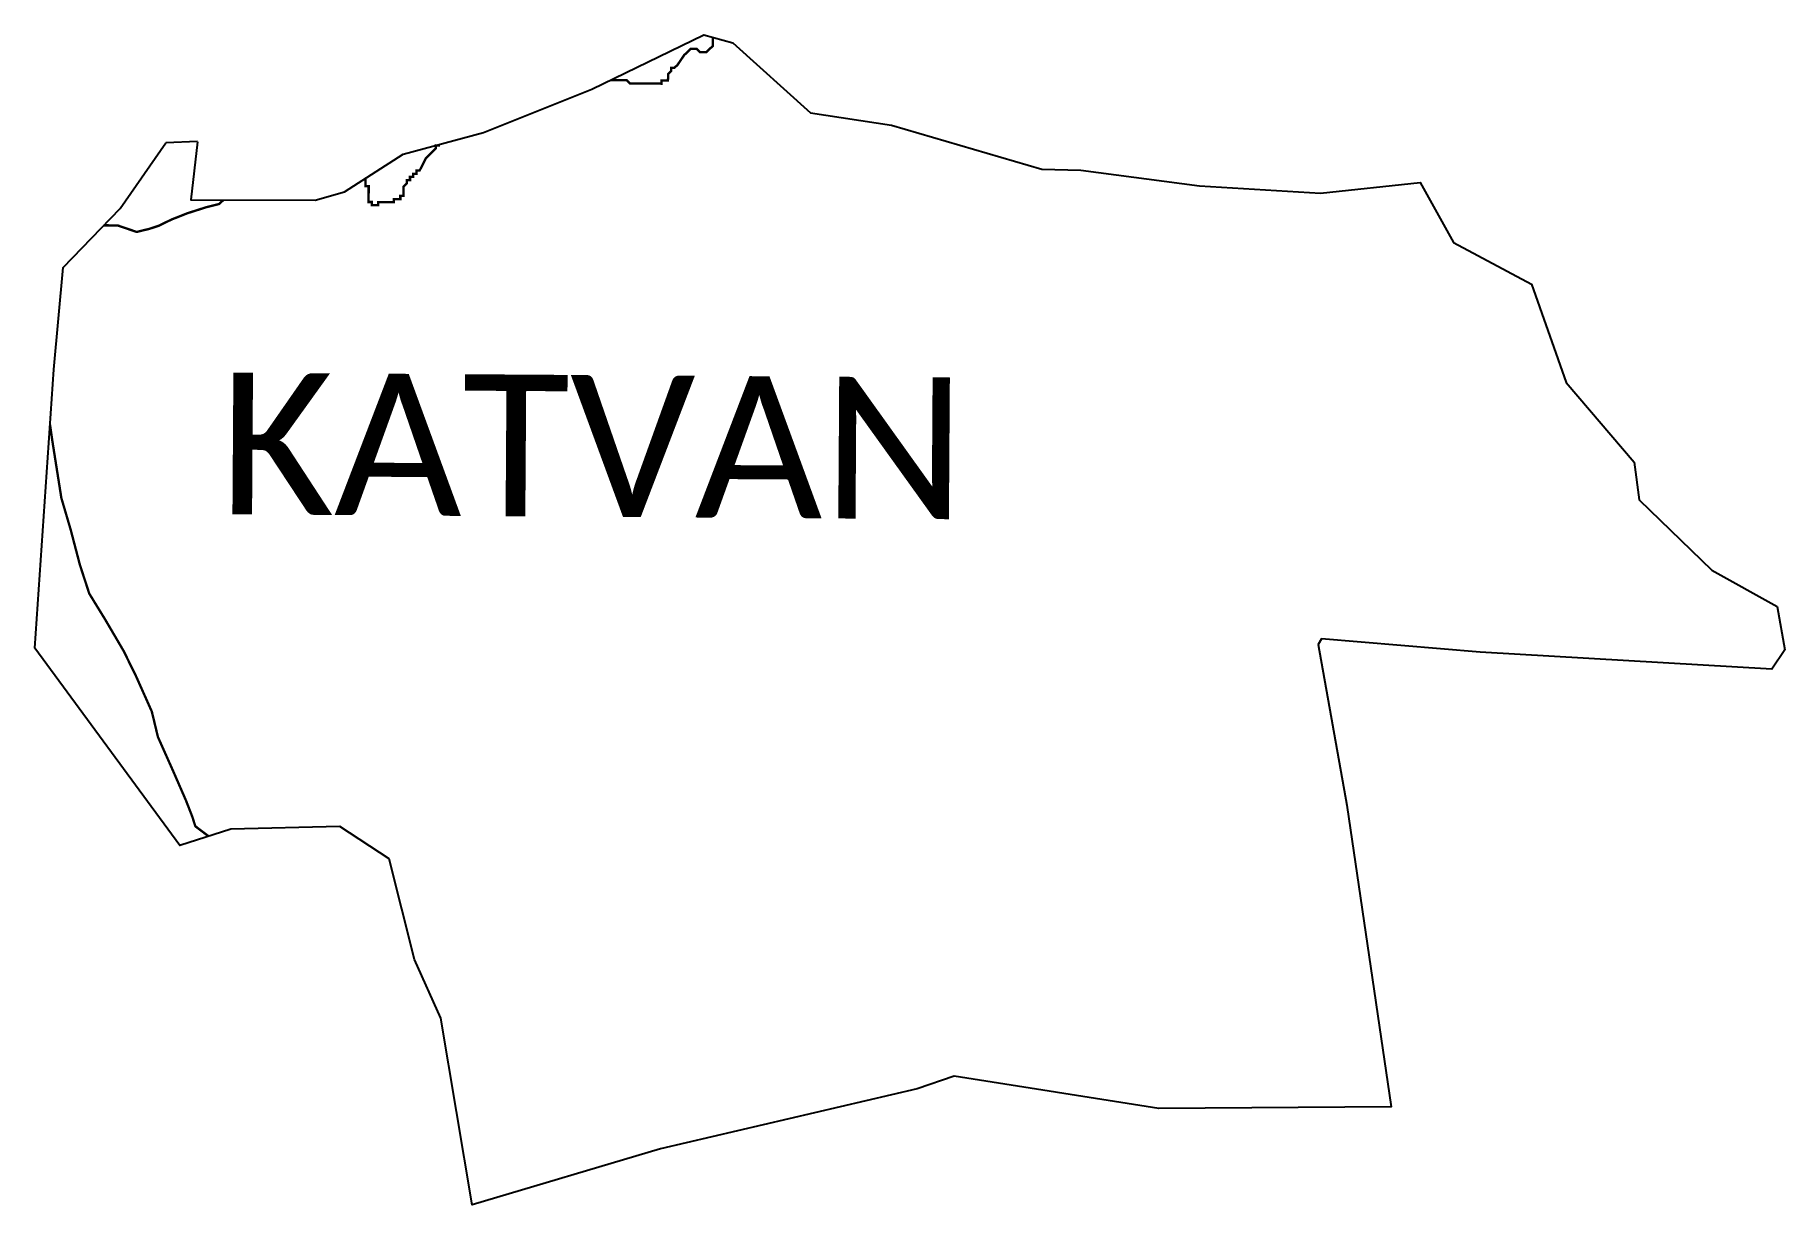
# Model space of a CAD drawing. Header units: metres. Extents: x 328443 to 330671, y 1803515 to 1805004.
import ezdxf

# ---------------------------------------------------------------- set-up
doc = ezdxf.new("R2010")
doc.units = ezdxf.units.M
for name, color, linetype in [('HAZARDS LINE', 1, 'Continuous'), ('village', 3, 'Continuous'), ('VILLAGE NAME', 250, 'Continuous')]:
    doc.layers.add(name, color=color, linetype=linetype)
doc.styles.get("Standard").update_dxf_attribs({"font": 'simplex.shx'})

msp = doc.modelspace()

# ---------------------------------------------------------------- linework, layer by layer
at = {"color": 3, "true_color": 0x00ff00, "flags": 128}
msp.add_lwpolyline([(328650.2, 1804868.2), (328610.1, 1804866.9)], dxfattribs=at)
at = {"layer": 'HAZARDS LINE', "lineweight": 18, "const_width": 3}
for points in [[(329306, 1805000.8), (329306, 1804994.1), (329306, 1804990), (329301.9, 1804986), (329297.8, 1804982), (329293.8, 1804982), (329289.7, 1804982.1), (329285.7, 1804986.2), (329281.7, 1804986.2), (329277.6, 1804986.2), (329273.6, 1804982.2), (329269.5, 1804978.2), (329261.3, 1804966.1), (329257.2, 1804962.1), (329253.2, 1804962.2), (329253.2, 1804958.1), (329249.1, 1804954.1), (329249.1, 1804950.1), (329249, 1804946), (329245, 1804946.1), (329240.9, 1804946.1), (329240.9, 1804942), (329236.9, 1804942.1), (329232.8, 1804942.1), (329228.8, 1804942.1), (329224.8, 1804942.2), (329220.7, 1804942.2), (329216.7, 1804942.2), (329212.6, 1804942.3), (329208.6, 1804942.3), (329204.6, 1804942.3), (329200.5, 1804942.4), (329196.5, 1804946.4), (329192.5, 1804946.5), (329188.4, 1804946.5), (329184.4, 1804946.5), (329180.3, 1804946.6), (329176.3, 1804946.6), (329176.2, 1804946.6)], [(328957.4, 1804864.6), (328957.4, 1804863.4), (328953.4, 1804863.5), (328953.4, 1804859.4), (328949.3, 1804855.4), (328945.2, 1804851.4), (328941.1, 1804847.4), (328937, 1804839.4), (328932.9, 1804831.3), (328928.9, 1804831.3), (328928.9, 1804827.3), (328924.8, 1804827.3), (328924.8, 1804823.3), (328920.7, 1804823.3), (328920.7, 1804819.3), (328916.7, 1804819.3), (328916.6, 1804815.3), (328912.6, 1804811.3), (328912.5, 1804807.2), (328912.5, 1804803.2), (328912.5, 1804799.1), (328908.4, 1804799.2), (328908.4, 1804795.1), (328904.4, 1804795.2), (328900.3, 1804795.2), (328900.3, 1804791.1), (328896.2, 1804791.2), (328892.2, 1804791.2), (328888.2, 1804791.2), (328884.1, 1804791.3), (328880.1, 1804791.3), (328880, 1804787.3), (328876, 1804787.3), (328872, 1804787.3), (328872, 1804791.4), (328868, 1804791.4), (328868, 1804799.5), (328868.1, 1804803.5), (328868.1, 1804807.6), (328868.1, 1804811.6), (328864.1, 1804811.6), (328864.1, 1804815.7), (328864.1, 1804819.7), (328864.2, 1804821.7)], [(328683.2, 1804794), (328678, 1804788.9), (328661.8, 1804784.9), (328637.5, 1804777.1), (328617.2, 1804769.1), (328601, 1804761.2), (328588.9, 1804757.2), (328572.7, 1804753.3), (328560.6, 1804757.5), (328548.5, 1804761.6), (328536.4, 1804761.7), (328531, 1804761.7)], [(328462.6, 1804507.9), (328465.5, 1804487.4), (328477, 1804414.6), (328488.9, 1804374.1), (328500.6, 1804329.5), (328512.5, 1804293), (328532.4, 1804260.6), (328556.3, 1804219.9), (328572.2, 1804187.5), (328592.1, 1804142.9), (328599.9, 1804110.5), (328619.8, 1804065.9), (328635.7, 1804029.4), (328643.6, 1804009.1), (328647.5, 1803996.9), (328663.6, 1803984.7), (328664.5, 1803984.1)]]:
    msp.add_lwpolyline(points, dxfattribs=at)
at = {"layer": 'village', "color": 3, "true_color": 0x00ff00}
for points in [[(328650.3, 1804867.9, 0), (328641.9, 1804794, 0), (328799.9, 1804793.9, 0), (328837.2, 1804804.5, 0), (328912.2, 1804852.4, 0), (329014.1, 1804880, 0), (329151.9, 1804934.8, 0), (329294.7, 1805004, 0), (329331.6, 1804993.9, 0), (329430.5, 1804904.7, 0), (329533.3, 1804889.2, 0), (329724.8, 1804833.1, 0), (329774.6, 1804832, 0), (329925.3, 1804812, 0), (330079.3, 1804802.7, 0), (330206.5, 1804816.2, 0), (330248.8, 1804739.9, 0), (330348.2, 1804686.9, 0), (330392, 1804561.6, 0), (330478.7, 1804460.4, 0), (330485.2, 1804412.4, 0), (330577.5, 1804322.9, 0), (330660.5, 1804276.7, 0), (330670.6, 1804221.4, 0)], [(330670.6, 1804221.4, 0), (330653.7, 1804196.7, 0), (330282.5, 1804218.5, 0), (330080.9, 1804235.6, 0), (330076.4, 1804228.4, 0), (330113.1, 1804023.9, 0), (330169.3, 1803639.9, 0), (329873.8, 1803637.8, 0), (329613.3, 1803678.8, 0), (329566, 1803662.6, 0), (329239.6, 1803586.2, 0), (328999.7, 1803514.9, 0), (328959.8, 1803752.5, 0), (328926.6, 1803827.2, 0), (328894.3, 1803955.4, 0), (328831.6, 1803996.8, 0), (328692.5, 1803993, 0), (328627.6, 1803972.3, 0), (328443.4, 1804223.4, 0), (328467.3, 1804578.2, 0), (328479.1, 1804707.9, 0), (328551.8, 1804783.3, 0), (328610.1, 1804866.9, 0)]]:
    msp.add_polyline3d(points, dxfattribs=at)

# ---------------------------------------------------------------- texts
at = {"layer": 'VILLAGE NAME', "insert": (328678.9, 1804574.3), "char_height": 180.345, "attachment_point": 1, "rotation": 359.6139}
msp.add_mtext_dynamic_manual_height_columns('{\\fCalibri|b0|i0|c0|p34;KATVAN}', width=1779.605, gutter_width=901.7, heights=[0], dxfattribs=at)

doc.saveas('drawing.dxf')
